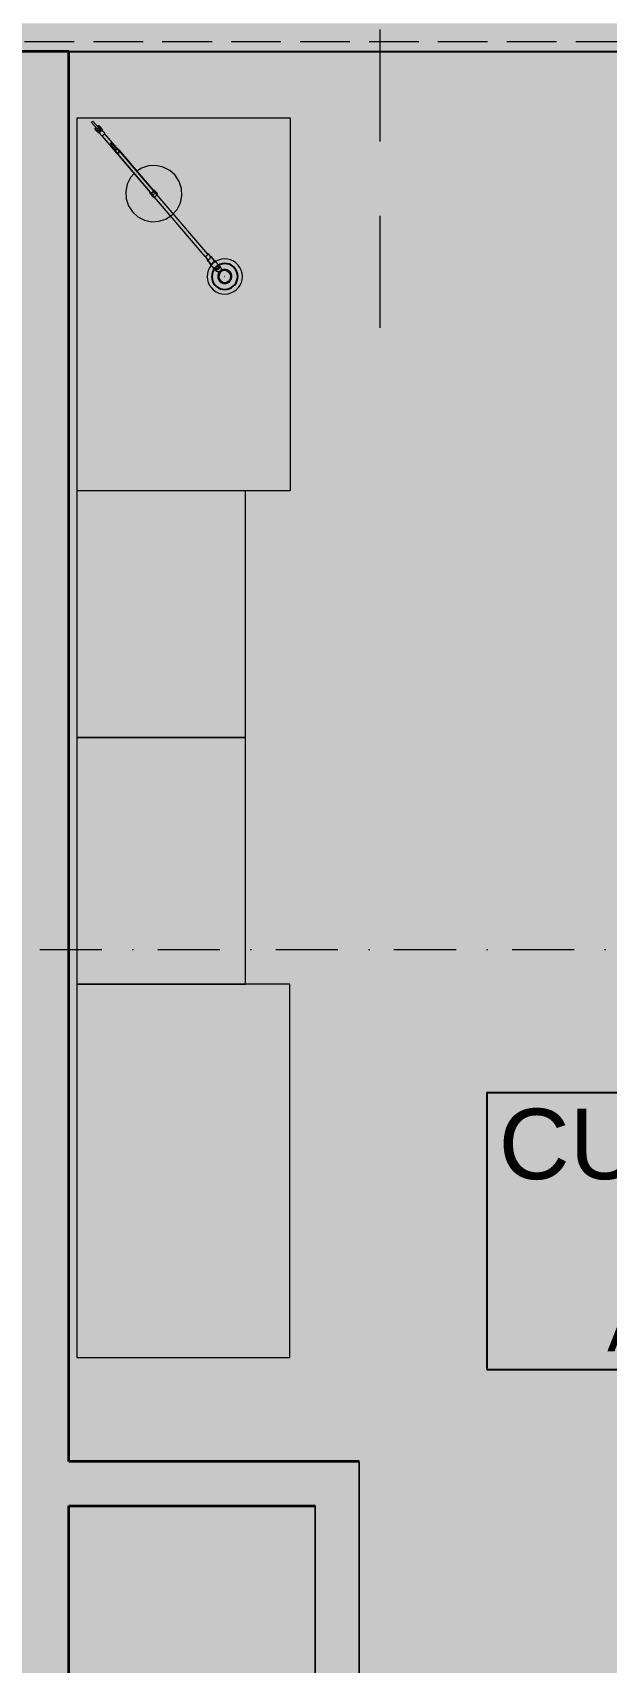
# Model space of a CAD drawing. Header units: millimetres. Extents: x -4040 to 97987, y -17467 to 39515.
# Drawn here: x 4021 to 5650, y 10527 to 15153 of the extents above; entities that cross this region are included whole.
import ezdxf
from ezdxf.enums import TextEntityAlignment as Align

# ---------------------------------------------------------------- set-up
doc = ezdxf.new("R2010")
doc.units = ezdxf.units.MM
doc.header["$MEASUREMENT"] = 0
for name, pattern in [('Dot & Dashed', [335.138881, 176.388884, -88.194442, 0, -70.555556]), ('Hidden Line', [195.611112, 141.111112, -54.5]), ('Long Dashed', [529.166651, 317.499995, -211.666656])]:
    doc.linetypes.add(name, pattern=pattern)
for name, color, linetype in [('A-Zz_60_50_80-P_MarkerSection', 7, 'Continuous'), ('NewA-Ee_25_10-M_WallsExternal', 7, 'Continuous'), ('NewA-Ee_25_10-M_WallsInternal', 7, 'Continuous'), ('NewA-Ee_30_40-M_Floors', 7, 'Continuous'), ('NewA-Ee_40_20-M_GeneralFFAndEInternalMovable', 7, 'Continuous'), ('NewA-SL-M_SpacesInternal', 7, 'Continuous'), ('NewA-Ss_30_25-M_CeilingAndSoffitSystems', 7, 'Continuous'), ('NewA-Zz_35_40_80-M_GridStructural', 7, 'Continuous'), ('NewA-Zz_50_90_00-M_GrossInternal', 7, 'Continuous'), ('NewA-Zz_60_50_90-P_VoidOpening', 7, 'Continuous')]:
    doc.layers.add(name, color=color, linetype=linetype)
doc.styles.add('GENERATED_STYLE_1', font='')
doc.styles.get('GENERATED_STYLE_1').set_extended_font_data('Arial')

# ---------------------------------------------------------------- blocks, each defined once
blk = doc.blocks.new('Slab_1_2', base_point=(32250, 6550.5))
at = {"layer": 'NewA-Ee_30_40-M_Floors', "linetype": 'Continuous', "lineweight": 13}
blk.add_hatch(color=254, dxfattribs=at).paths.add_polyline_path([(32250, 6550.5), (32250, 12847.7), (34699.7, 12847.7), (34699.7, 15099.7), (150.3, 15099.7), (150.3, 6550.5)])
at = {"layer": 'NewA-Ee_30_40-M_Floors', "color": 6, "linetype": 'Continuous', "lineweight": 13, "flags": 128}
blk.add_lwpolyline([(32250, 6550.5), (150.3, 6550.5), (150.3, 15099.7), (34699.7, 15099.7), (34699.7, 12847.7), (32250, 12847.7)], close=True, dxfattribs=at)
blk = doc.blocks.new('BEDROOM_203_5_2', base_point=(6435.2, 14565))
at = {"layer": 'NewA-SL-M_SpacesInternal', "color": 253, "linetype": 'Continuous', "lineweight": 13}
for p, q in [((4123.6, 15099.7), (4123.6, 11096.4)), ((7951.5, 15099.7), (4123.6, 15099.7)), ((4123.6, 11096.4), (4947.9, 11096.4)), ((4947.9, 11096.4), (4947.9, 8145.4))]:
    blk.add_line(p, q, dxfattribs=at)
at = {"layer": 'NewA-SL-M_SpacesInternal', "color": 5, "lineweight": 70, "style": 'GENERATED_STYLE_1'}
for tag, height, p in [('ROOM_NAME', 200, (6435.2, 14872.8)), ('ROOM_NUMBER', 150, (6435.2, 14570)), ('adj_text', 150, (6435.2, 14334.3))]:
    blk.add_attdef(tag, text='', height=height, dxfattribs=at).set_placement(p, align=Align.TOP_CENTER)
blk = doc.blocks.new('CUPBOARD 1_203B_6_2', base_point=(6252.2, 11790.4))
at = {"layer": 'NewA-SL-M_SpacesInternal', "linetype": 'Continuous'}
for p, q in [((5310.6, 12144), (5310.6, 11829.7)), ((5310.6, 12144), (7193.9, 12144)), ((7193.9, 12144), (7193.9, 11829.7)), ((5310.6, 11829.7), (5310.6, 11594)), ((7193.9, 11829.7), (7193.9, 11594)), ((5310.6, 11594), (5310.6, 11358.3)), ((7193.9, 11594), (7193.9, 11358.3)), ((5310.6, 11358.3), (7193.9, 11358.3))]:
    blk.add_line(p, q, dxfattribs=at)
at = {"layer": 'NewA-SL-M_SpacesInternal', "color": 253, "linetype": 'Continuous', "lineweight": 13}
for p, q in [((4123.6, 10971.4), (4123.6, 9081)), ((4822.9, 10971.4), (4123.6, 10971.4)), ((4822.9, 9081), (4822.9, 10971.4)), ((4123.6, 9081), (4822.9, 9081))]:
    blk.add_line(p, q, dxfattribs=at)
at = {"layer": 'NewA-SL-M_SpacesInternal', "color": 5, "lineweight": 70, "style": 'GENERATED_STYLE_1'}
for tag, height, p in [('ROOM_NAME', 200, (6252.2, 12098.3)), ('ROOM_NUMBER', 150, (6252.2, 11795.4)), ('adj_text', 150, (6252.2, 11559.7))]:
    blk.add_attdef(tag, text='', height=height, dxfattribs=at).set_placement(p, align=Align.TOP_CENTER)
blk = doc.blocks.new('Slab_4_2', base_point=(4123.6, 15099.7))
at = {"layer": 'NewA-Ss_30_25-M_CeilingAndSoffitSystems', "linetype": 'Continuous', "lineweight": 0}
blk.add_hatch(color=255, dxfattribs=at).paths.add_polyline_path([(4123.6, 15099.7), (4123.6, 11096.4), (4947.9, 11096.4), (4947.9, 8145.4), (6176.5, 8145.4), (6176.5, 11096.4), (7951.5, 11096.4), (7951.5, 15099.7)])
at = {"layer": 'NewA-Ss_30_25-M_CeilingAndSoffitSystems', "color": 6, "linetype": 'Continuous', "lineweight": 13, "flags": 128}
blk.add_lwpolyline([(4123.6, 15099.7), (7951.5, 15099.7), (7951.5, 11096.4), (6176.5, 11096.4), (6176.5, 8145.4), (4947.9, 8145.4), (4947.9, 11096.4), (4123.6, 11096.4)], close=True, dxfattribs=at)
blk = doc.blocks.new('Slab_8_2', base_point=(4123.6, 10971.4))
at = {"layer": 'NewA-Ss_30_25-M_CeilingAndSoffitSystems', "linetype": 'Continuous', "lineweight": 0}
blk.add_hatch(color=255, dxfattribs=at).paths.add_polyline_path([(4123.6, 10971.4), (4123.6, 9081), (4822.9, 9081), (4822.9, 10971.4)])
at = {"layer": 'NewA-Ss_30_25-M_CeilingAndSoffitSystems', "color": 6, "linetype": 'Continuous', "lineweight": 13, "flags": 128}
blk.add_lwpolyline([(4123.6, 10971.4), (4822.9, 10971.4), (4822.9, 9081), (4123.6, 9081)], close=True, dxfattribs=at)
blk = doc.blocks.new('Wall_1_2', base_point=(0, 15250))
at = {"layer": 'NewA-Ee_25_10-M_WallsExternal', "linetype": 'Continuous', "lineweight": 13}
for points in [[(6127, 15179.6), (70.4, 15179.6), (133.9, 15116.1), (6127, 15116.1)], [(6127, 15116.1), (133.9, 15116.1), (150.3, 15099.7), (6127, 15099.7)]]:
    blk.add_hatch(color=6, dxfattribs=at).paths.add_polyline_path(points)
at = {"layer": 'NewA-Ee_25_10-M_WallsExternal', "linetype": 'Continuous', "flags": 128}
blk.add_lwpolyline([(150.3, 15099.7), (6127, 15099.7)], dxfattribs=at)
blk = doc.blocks.new('Wall_5_2', base_point=(3973.6, 15099.7))
at = {"layer": 'NewA-Ee_25_10-M_WallsInternal', "linetype": 'Continuous', "lineweight": 13}
blk.add_hatch(color=6, dxfattribs=at).paths.add_polyline_path([(3973.6, 15099.7), (3973.6, 7995.4), (4123.6, 8145.4), (4123.6, 15099.7)])
at = {"layer": 'NewA-Ee_25_10-M_WallsInternal', "color": 92, "linetype": 'Continuous', "lineweight": 35, "flags": 128}
for points in [[(4123.6, 15099.7), (3973.6, 15099.7)], [(4123.6, 11096.4), (4123.6, 15099.7)], [(4123.6, 9081), (4123.6, 10971.4)]]:
    blk.add_lwpolyline(points, dxfattribs=at)
blk = doc.blocks.new('Wall_7_2', base_point=(4947.9, 11096.4))
at = {"layer": 'NewA-Ee_25_10-M_WallsInternal', "linetype": 'Continuous', "lineweight": 13}
blk.add_hatch(color=6, dxfattribs=at).paths.add_polyline_path([(4947.9, 11096.4), (4123.6, 11096.4), (4123.6, 10971.4), (4822.9, 10971.4)])
at = {"layer": 'NewA-Ee_25_10-M_WallsInternal', "color": 92, "linetype": 'Continuous', "lineweight": 35, "flags": 128}
for points in [[(4947.9, 11096.4), (4123.6, 11096.4)], [(4123.6, 10971.4), (4822.9, 10971.4)]]:
    blk.add_lwpolyline(points, dxfattribs=at)
blk = doc.blocks.new('Morph_7_2')
at = {"layer": 'NewA-Ee_40_20-M_GeneralFFAndEInternalMovable', "linetype": 'Continuous'}
for p, q in [((4242.7, 14838.9), (4242, 14837.8)), ((4242, 14837.8), (4242, 14836.4)), ((4242, 14836.4), (4242.7, 14835.1)), ((4243.9, 14839.4), (4242.7, 14838.9)), ((4242.7, 14835.1), (4243.9, 14834.2)), ((4245.3, 14839.2), (4243.9, 14839.4)), ((4243.9, 14834.2), (4245.3, 14833.9)), ((4246.5, 14838.3), (4245.3, 14839.2)), ((4245.3, 14833.9), (4246.5, 14834.5)), ((4247.2, 14837), (4246.5, 14838.3)), ((4246.5, 14834.5), (4247.2, 14835.6)), ((4247.2, 14835.6), (4247.2, 14837)), ((4256.6, 14818.9), (4256.5, 14816.1)), ((4256.5, 14816.1), (4257.9, 14813.5)), ((4258, 14821.1), (4256.6, 14818.9)), ((4257.9, 14813.5), (4260.2, 14811.8)), ((4260.4, 14822.2), (4258, 14821.1)), ((4260.2, 14811.8), (4263, 14811.4)), ((4263.1, 14821.8), (4260.4, 14822.2)), ((4263, 14811.4), (4265.4, 14812.5)), ((4265.5, 14820), (4263.1, 14821.8)), ((4265.4, 14812.5), (4266.8, 14814.7)), ((4266.8, 14817.4), (4265.5, 14820)), ((4266.8, 14814.7), (4266.8, 14817.4)), ((4549.5, 14466.8), (4548.8, 14457.5)), ((4548.8, 14457.5), (4552.8, 14449.1)), ((4554.8, 14474.5), (4549.5, 14466.8)), ((4552.8, 14449.1), (4560.5, 14443.8)), ((4563.2, 14478.6), (4554.8, 14474.5)), ((4560.5, 14443.8), (4569.8, 14443.1)), ((4572.5, 14477.8), (4563.2, 14478.6)), ((4569.8, 14443.1), (4578.3, 14447.1)), ((4580.2, 14472.6), (4572.5, 14477.8)), ((4578.3, 14447.1), (4583.5, 14454.8)), ((4584.3, 14464.1), (4580.2, 14472.6)), ((4583.5, 14454.8), (4584.3, 14464.1))]:
    blk.add_line(p, q, dxfattribs=at)
at = {"layer": 'NewA-Ee_40_20-M_GeneralFFAndEInternalMovable', "color": 6, "linetype": 'Continuous', "lineweight": 13, "flags": 128}
for points in [[(4188.4, 14898.5), (4192.2, 14901.8)], [(4188.5, 14898.3), (4188.4, 14898.5)], [(4204, 14880.2), (4188.5, 14898.3)], [(4192.3, 14901.6), (4192.2, 14901.8)], [(4207.8, 14883.5), (4192.3, 14901.6)], [(4197.9, 14879.8), (4198.6, 14880.4)], [(4198.6, 14878.9), (4197.9, 14879.8)], [(4198, 14881.2), (4201, 14883.8)], [(4198.8, 14880.2), (4198, 14881.2)], [(4200.6, 14876.6), (4198.6, 14878.9)], [(4201, 14877.6), (4198.8, 14880.2)], [(4203.2, 14873.6), (4200.6, 14876.6)], [(4203.9, 14874.2), (4201, 14877.6)], [(4205.8, 14870.5), (4203.2, 14873.6)], [(4206.9, 14870.8), (4203.9, 14874.2)], [(4204, 14880.2), (4207.8, 14883.5)], [(4207, 14876.8), (4204, 14880.2)], [(4204.8, 14887), (4207.8, 14889.6)], [(4207.6, 14868.4), (4205.8, 14870.5)], [(4209, 14868.3), (4206.9, 14870.8)], [(4209.9, 14873.4), (4207, 14876.8)], [(4208.3, 14867.6), (4207.6, 14868.4)], [(4208.7, 14888.6), (4207.8, 14889.6)], [(4210.8, 14880), (4207.8, 14883.5)], [(4208.3, 14867.6), (4209, 14868.3)], [(4208.5, 14888.9), (4209.2, 14889.5)], [(4210.9, 14886.1), (4208.7, 14888.6)], [(4209.7, 14867.5), (4209, 14868.3)], [(4210, 14888.6), (4209.2, 14889.5)], [(4209.7, 14873.7), (4213.5, 14876.9)], [(4209.7, 14867.5), (4210.8, 14868.4)], [(4212, 14871), (4209.9, 14873.4)], [(4212, 14886.4), (4210, 14888.6)], [(4210.4, 14872.9), (4211.9, 14874.9)], [(4217.3, 14860.1), (4210.4, 14868.2)], [(4212.2, 14874.6), (4210.6, 14872.5)], [(4213.7, 14876.6), (4210.8, 14880)], [(4211, 14868.7), (4210.8, 14868.6)], [(4213.8, 14882.6), (4210.9, 14886.1)], [(4212.1, 14870.4), (4211, 14868.7)], [(4211.1, 14872), (4212.6, 14874.1)], [(4211.9, 14874.9), (4214.1, 14876.1)], [(4214.6, 14883.3), (4212, 14886.4)], [(4213.6, 14872), (4212, 14871)], [(4212.3, 14870.6), (4212, 14871)], [(4214, 14872.4), (4212.1, 14870.4)], [(4214.4, 14875.8), (4212.2, 14874.6)], [(4212.6, 14874.1), (4214.9, 14875.3)], [(4215.8, 14874.2), (4213.7, 14876.6)], [(4216.7, 14879.3), (4213.8, 14882.6)], [(4216.3, 14874), (4214, 14872.4)], [(4215.8, 14874.2), (4214.5, 14872.8)], [(4217.2, 14880.3), (4214.6, 14883.3)], [(4216.1, 14873.8), (4215.8, 14874.2)], [(4218.2, 14874.9), (4216.3, 14874)], [(4218.8, 14876.8), (4216.7, 14879.3)], [(4219, 14878.1), (4217.2, 14880.3)], [(4218.2, 14860.2), (4217.3, 14860.1)], [(4511.1, 14517.9), (4218, 14860.1)], [(4218.3, 14875.1), (4218.2, 14874.9)], [(4220, 14861.2), (4218.2, 14860.2)], [(4218.5, 14875), (4219.5, 14876)], [(4219.5, 14876), (4218.8, 14876.8)], [(4225.7, 14867.3), (4218.8, 14875.3)], [(4218.9, 14876.7), (4219.7, 14877.4)], [(4219.7, 14877.4), (4219, 14878.1)], [(4222.2, 14862.9), (4220, 14861.2)], [(4224.2, 14864.8), (4222.2, 14862.9)], [(4225.5, 14866.4), (4224.2, 14864.8)], [(4225.7, 14867.3), (4225.5, 14866.4)], [(4518.7, 14524.4), (4225.5, 14866.7)], [(4242.7, 14835.1), (4256.6, 14818.9)], [(4246.5, 14838.3), (4260.4, 14822.2)], [(4257.9, 14813.5), (4355, 14700.2)], [(4265.5, 14820), (4362.6, 14706.7)], [(4309.6, 14753.2), (4299, 14741.4), (4289.6, 14722.7), (4285.2, 14702.3), (4286.4, 14681.5), (4292.8, 14661.6), (4304.2, 14644.1), (4319.8, 14630.1), (4338.4, 14620.7), (4358.8, 14616.4), (4379.7, 14617.5), (4399.5, 14624), (4417, 14635.4), (4431, 14650.9), (4440.5, 14669.5), (4444.8, 14690), (4443.6, 14710.8), (4437.2, 14730.7), (4425.8, 14748.2), (4410.2, 14762.1), (4391.6, 14771.6), (4371.2, 14775.9), (4350.3, 14774.8), (4330.5, 14768.3), (4317.2, 14759.7)], [(4353.9, 14701.4), (4354.6, 14699.9)], [(4354.1, 14697.3), (4354.9, 14698)], [(4354.8, 14696.5), (4354.1, 14697.3)], [(4354.2, 14698.7), (4355, 14699.4)], [(4355, 14697.8), (4354.2, 14698.7)], [(4354.6, 14699.9), (4358, 14695.8)], [(4354.6, 14699.9), (4356.7, 14698.5)], [(4356.7, 14694.3), (4354.8, 14696.5)], [(4355, 14700.2), (4356.9, 14699)], [(4357.1, 14695.3), (4355, 14697.8)], [(4356.7, 14698.5), (4359.4, 14698.5)], [(4359.3, 14691.3), (4356.7, 14694.3)], [(4356.9, 14699), (4359.3, 14698.9)], [(4360.1, 14691.9), (4357.1, 14695.3)], [(4358, 14695.8), (4360.3, 14694.3)], [(4359.3, 14698.9), (4361.6, 14700.1)], [(4361.9, 14688.2), (4359.3, 14691.3)], [(4359.4, 14698.5), (4361.9, 14699.8)], [(4363, 14688.5), (4360.1, 14691.9)], [(4360.3, 14694.3), (4362.2, 14694.1)], [(4362.9, 14707), (4361.5, 14707.9)], [(4361.6, 14700.1), (4363.1, 14702.2)], [(4361.9, 14699.8), (4363.6, 14702.1)], [(4363.8, 14686), (4361.9, 14688.2)], [(4363.5, 14704.6), (4362.6, 14706.7)], [(4362.8, 14694), (4363.2, 14694)], [(4362.9, 14707), (4366.4, 14703)], [(4363.9, 14704.7), (4362.9, 14707)], [(4365.1, 14686), (4363, 14688.5)], [(4363.1, 14702.2), (4363.5, 14704.6)], [(4363.2, 14694), (4365.9, 14695.1)], [(4363.3, 14706.6), (4364.1, 14707.2)], [(4363.6, 14702.1), (4363.9, 14704.7)], [(4364.5, 14685.2), (4363.8, 14686)], [(4364.9, 14706.3), (4364.1, 14707.2)], [(4364.5, 14685.2), (4365.3, 14685.8)], [(4364.7, 14706.4), (4365.5, 14707.1)], [(4367, 14703.8), (4364.9, 14706.3)], [(4365.9, 14685.1), (4365.1, 14686)], [(4366.2, 14706.3), (4365.5, 14707.1)], [(4365.9, 14695.1), (4367.4, 14697.5)], [(4365.9, 14685.1), (4375.8, 14693.5)], [(4368.1, 14704.1), (4366.2, 14706.3)], [(4367.5, 14700.5), (4366.4, 14703)], [(4369.9, 14700.4), (4367, 14703.8)], [(4367.4, 14697.5), (4367.4, 14698)], [(4367.5, 14698.6), (4367.5, 14700.5)], [(4370.7, 14701), (4368.1, 14704.1)], [(4372.9, 14697), (4369.9, 14700.4)], [(4373.3, 14698), (4370.7, 14701)], [(4375, 14694.5), (4372.9, 14697)], [(4375.2, 14695.8), (4373.3, 14698)], [(4375.8, 14693.5), (4375, 14694.5)], [(4375.1, 14694.3), (4375.9, 14694.9)], [(4375.9, 14694.9), (4375.2, 14695.8)], [(4510.8, 14518.2), (4510.7, 14517.6)], [(4510.7, 14517.6), (4517.7, 14509.4)], [(4510.7, 14517.6), (4511.6, 14517.6)], [(4511.9, 14518), (4511.1, 14517.9)], [(4511.6, 14517.6), (4513.4, 14518.7)], [(4513.5, 14518.9), (4511.9, 14518)], [(4513.4, 14518.7), (4515.6, 14520.3)], [(4515.5, 14520.4), (4513.5, 14518.9)], [(4517.3, 14522.1), (4515.5, 14520.4)], [(4515.6, 14520.3), (4517.6, 14522.2)], [(4516.7, 14507.5), (4517.5, 14508.1)], [(4517.4, 14506.7), (4516.7, 14507.5)], [(4516.8, 14508.9), (4517.6, 14509.5)], [(4517.6, 14508), (4516.8, 14508.9)], [(4518.5, 14523.6), (4517.3, 14522.1)], [(4519.3, 14504.4), (4517.4, 14506.7)], [(4517.6, 14522.2), (4518.8, 14523.8)], [(4519.8, 14505.5), (4517.6, 14508)], [(4517.7, 14509.4), (4518.9, 14509.1)], [(4519.1, 14524.7), (4518.4, 14524.7)], [(4518.7, 14524.4), (4518.5, 14523.6)], [(4518.8, 14523.8), (4519.1, 14524.7)], [(4518.9, 14509.1), (4519, 14509.2), (4521.3, 14509.5)], [(4519.1, 14524.7), (4526.1, 14516.5)], [(4521.9, 14501.4), (4519.3, 14504.4)], [(4522.7, 14502), (4519.8, 14505.5)], [(4521.3, 14509.5), (4523.8, 14510.7)], [(4524.5, 14498.4), (4521.9, 14501.4)], [(4525.6, 14498.6), (4522.7, 14502)], [(4523.8, 14510.7), (4525.5, 14513)], [(4526.4, 14496.1), (4524.5, 14498.4)], [(4526, 14495.8), (4525.4, 14497.3)], [(4525.5, 14513), (4526.1, 14515.2), (4526.1, 14515.3)], [(4527.8, 14496.1), (4525.6, 14498.6)], [(4526, 14516.7), (4526.7, 14517.3)], [(4536.5, 14483.6), (4526, 14495.8)], [(4527, 14495.5), (4526, 14495.8)], [(4526.1, 14515.3), (4526.1, 14516.5)], [(4527.1, 14495.3), (4526.4, 14496.1)], [(4527.5, 14516.4), (4526.7, 14517.3)], [(4527.1, 14495.3), (4527.9, 14496)], [(4528.1, 14495.1), (4527.2, 14495.4)], [(4527.4, 14516.6), (4528.1, 14517.2)], [(4529.6, 14513.9), (4527.5, 14516.4)], [(4528.5, 14495.2), (4527.8, 14496.1)], [(4528.8, 14516.4), (4528.1, 14517.2)], [(4528.4, 14495.4), (4528.1, 14495.1)], [(4528.5, 14495.2), (4529.6, 14496.1)], [(4530.7, 14514.2), (4528.8, 14516.4)], [(4532.6, 14510.5), (4529.6, 14513.9)], [(4530.4, 14496.9), (4529.8, 14496.5)], [(4533, 14500), (4530.4, 14496.9)], [(4533.3, 14511.1), (4530.7, 14514.2)], [(4535.5, 14507.1), (4532.6, 14510.5)], [(4536.4, 14502.1), (4533, 14500)], [(4535.9, 14508.1), (4533.3, 14511.1)], [(4537.6, 14504.6), (4535.5, 14507.1)], [(4537.8, 14505.9), (4535.9, 14508.1)], [(4537, 14502.7), (4536.4, 14502.1)], [(4539, 14482.4), (4536.5, 14483.6)], [(4536.8, 14507.1), (4538.2, 14506.2)], [(4539.2, 14480.9), (4537.1, 14483.3)], [(4537.4, 14502.8), (4538.4, 14503.7)], [(4538.4, 14503.7), (4537.6, 14504.6)], [(4538.5, 14505.1), (4537.8, 14505.9)], [(4537.8, 14504.4), (4538.5, 14505.1)], [(4548.7, 14494), (4538.2, 14506.2)], [(4538.2, 14506.2), (4538.4, 14505.3)], [(4538.6, 14504.1), (4538.3, 14503.8)], [(4538.4, 14505), (4538.6, 14504.1)], [(4542.4, 14482.8), (4539, 14482.4)], [(4545.9, 14484.9), (4542.4, 14482.8)], [(4548.3, 14482.1), (4544.9, 14480.1)], [(4548.4, 14482), (4544.9, 14479.9)], [(4548.5, 14488), (4545.9, 14484.9)], [(4550.8, 14485.1), (4548.3, 14482.1)], [(4551, 14485.1), (4548.4, 14482)], [(4549.5, 14491.4), (4548.5, 14488)], [(4548.7, 14494), (4549.5, 14491.4)], [(4551, 14490.9), (4548.9, 14493.4)], [(4550.6, 14491.4), (4551.1, 14491.1)], [(4551.8, 14488.4), (4550.8, 14485.1)], [(4551, 14490.9), (4551.8, 14488.4)], [(4552, 14488.5), (4551, 14485.1)], [(4556.1, 14485.3), (4551.1, 14491.1)], [(4551.1, 14491.1), (4552, 14488.5)], [(4557, 14482.6), (4556, 14479.3)], [(4556.1, 14485.3), (4557, 14482.6)], [(4539, 14480.7), (4538.8, 14481.3)], [(4544, 14474.9), (4539, 14480.7)], [(4541.5, 14479.4), (4539, 14480.7)], [(4541.6, 14479.6), (4539.2, 14480.9)], [(4544.9, 14479.9), (4541.5, 14479.4)], [(4544.9, 14480.1), (4541.6, 14479.6)], [(4546.5, 14473.6), (4544, 14474.9)], [(4549.9, 14474.1), (4546.5, 14473.6)], [(4553.4, 14476.2), (4549.9, 14474.1)], [(4556, 14479.3), (4553.4, 14476.2)], [(4566.3, 14461.1), (4566.2, 14461)], [(4566.2, 14461), (4566.2, 14460.8)], [(4566.2, 14460.8), (4566.3, 14460.6)], [(4566.5, 14461.2), (4566.3, 14461.1)], [(4566.3, 14460.6), (4566.4, 14460.5)], [(4566.4, 14460.5), (4566.6, 14460.5)], [(4566.7, 14461.2), (4566.5, 14461.2)], [(4566.6, 14460.5), (4566.8, 14460.6)], [(4566.8, 14461.1), (4566.7, 14461.2)], [(4566.9, 14460.9), (4566.8, 14461.1)], [(4566.8, 14460.6), (4566.9, 14460.7)], [(4566.9, 14460.7), (4566.9, 14460.9)]]:
    blk.add_lwpolyline(points, dxfattribs=at)
for points in [[(4519.7, 14443.3), (4523.5, 14435.4), (4528.6, 14428.3), (4534.8, 14422.2), (4542, 14417.3), (4549.9, 14413.7), (4558.4, 14411.5), (4567, 14410.8), (4575.7, 14411.7), (4584.1, 14414), (4592, 14417.8), (4599.1, 14422.9), (4605.2, 14429.1), (4610.1, 14436.3), (4613.7, 14444.2), (4615.9, 14452.7), (4616.5, 14461.3), (4615.7, 14470), (4613.3, 14478.4), (4609.6, 14486.3), (4604.5, 14493.4), (4598.3, 14499.5), (4591.1, 14504.4), (4583.2, 14508), (4574.7, 14510.2), (4566, 14510.8), (4557.4, 14510), (4549, 14507.6), (4541.1, 14503.9), (4534, 14498.8), (4527.9, 14492.6), (4523, 14485.4), (4519.4, 14477.5), (4517.2, 14469), (4516.5, 14460.3), (4517.4, 14451.7)], [(4551.3, 14447.8), (4553.8, 14445.4), (4556.7, 14443.4), (4559.9, 14442), (4563.3, 14441.1), (4566.7, 14440.8), (4570.2, 14441.2), (4573.6, 14442.1), (4576.7, 14443.6), (4579.5, 14445.6), (4582, 14448.1), (4584, 14451), (4585.4, 14454.2), (4586.3, 14457.6), (4586.5, 14461), (4586.2, 14464.5), (4585.3, 14467.9), (4583.8, 14471), (4581.7, 14473.9), (4579.2, 14476.3), (4576.4, 14478.3), (4573.2, 14479.7), (4569.8, 14480.6), (4566.3, 14480.8), (4562.9, 14480.5), (4559.5, 14479.6), (4556.4, 14478.1), (4553.5, 14476), (4551.1, 14473.5), (4549.1, 14470.7), (4547.7, 14467.5), (4546.8, 14464.1), (4546.5, 14460.6), (4546.9, 14457.2), (4547.8, 14453.8), (4549.3, 14450.7)]]:
    blk.add_lwpolyline(points, close=True, dxfattribs=at)
at = {"layer": 'NewA-Ee_40_20-M_GeneralFFAndEInternalMovable', "linetype": 'Continuous', "flags": 128}
blk.add_lwpolyline([(4529.8, 14460.5), (4530.4, 14454.1), (4532.1, 14447.9), (4534.9, 14442.1), (4538.6, 14436.9), (4543.2, 14432.4), (4548.5, 14428.8), (4554.3, 14426.2), (4560.5, 14424.6), (4566.9, 14424.1), (4573.3, 14424.7), (4579.5, 14426.4), (4585.3, 14429.2), (4590.5, 14432.9), (4595, 14437.5), (4598.6, 14442.8), (4601.2, 14448.6), (4602.8, 14454.8), (4603.3, 14461.2), (4602.7, 14467.6), (4601, 14473.8), (4598.2, 14479.6), (4594.5, 14484.8), (4589.9, 14489.3), (4584.6, 14492.9), (4578.8, 14495.5), (4572.6, 14497.1), (4566.2, 14497.6), (4559.8, 14497), (4553.6, 14495.3), (4547.8, 14492.5), (4542.6, 14488.8), (4538.1, 14484.2), (4534.5, 14478.9), (4531.8, 14473.1), (4530.3, 14466.9)], close=True, dxfattribs=at)
blk = doc.blocks.new('Standard grid marker_2')
at = {"layer": 'NewA-Zz_35_40_80-M_GridStructural', "color": 6, "linetype": 'Dot & Dashed', "lineweight": 13}
blk.add_line((1000, 0), (40175.6, 0), dxfattribs=at)
at = {"layer": 'NewA-Zz_35_40_80-M_GridStructural', "style": 'GENERATED_STYLE_1'}
blk.add_attdef('AC_MarkerText_1', text='', height=250, dxfattribs=at).set_placement((41425.6, 12.2), align=Align.MIDDLE_CENTER)
blk = doc.blocks.new('Office Desk Rect 19')
at = {"layer": 'NewA-Ee_40_20-M_GeneralFFAndEInternalMovable', "color": 1, "linetype": 'Continuous', "lineweight": 18}
for p, q in [((1058.8625, 604.8375), (0, 604.8375)), ((0, 604.8375), (0, 0)), ((1058.8625, 0), (1058.8625, 604.8375)), ((0, 0), (1058.8625, 0))]:
    blk.add_line(p, q, dxfattribs=at)
blk = doc.blocks.new('Wardrobe 19')
at = {"layer": 'NewA-Ee_40_20-M_GeneralFFAndEInternalMovable', "color": 1, "linetype": 'Continuous', "lineweight": 18}
for p, q in [((1059.4, 604.8), (0, 604.8)), ((0, 604.8), (0, 0)), ((1059.4, 0), (1059.4, 604.8)), ((0, 0), (1059.4, 0))]:
    blk.add_line(p, q, dxfattribs=at)
blk = doc.blocks.new('Credenza 19')
at = {"layer": 'NewA-Ee_40_20-M_GeneralFFAndEInternalMovable', "color": 1, "linetype": 'Continuous', "lineweight": 18}
for p, q in [((700, 478.4), (0, 478.4)), ((0, 478.4), (0, 0)), ((700, 0), (700, 478.4)), ((0, 0), (700, 0))]:
    blk.add_line(p, q, dxfattribs=at)
blk = doc.blocks.new('Cutting Plane_2_2', base_point=(5008, -2269))
at = {"layer": 'A-Zz_60_50_80-P_MarkerSection', "color": 6, "linetype": 'Long Dashed', "lineweight": 13}
blk.add_line((5008, 14315.3), (5008, 18515.3), dxfattribs=at)
blk = doc.blocks.new('Beam_3_2', base_point=(34850, 6426.7))
at = {"layer": 'NewA-Zz_60_50_90-P_VoidOpening', "color": 6, "linetype": 'Hidden Line', "lineweight": 13}
blk.add_line((34850, 15126.7), (0, 15126.7), dxfattribs=at)

msp = doc.modelspace()

# ---------------------------------------------------------------- hatches: boundary and pattern name
at = {"layer": 'NewA-Zz_50_90_00-M_GrossInternal', "linetype": 'Continuous', "lineweight": 140}
msp.add_hatch(color=1, dxfattribs=at).paths.add_polyline_path([(150.3, 15099.7), (34699.7, 15099.7), (34699.7, 6700.3), (5499.7, 6700.3), (5499.7, 2150.3), (2050.3, 2150.3), (2050.3, 6700.3), (150.3, 6700.3)])

# ---------------------------------------------------------------- linework, layer by layer
at = {"layer": 'NewA-Zz_50_90_00-M_GrossInternal', "linetype": 'Continuous', "flags": 128}
msp.add_lwpolyline([(150.3, 15099.7), (34699.7, 15099.7), (34699.7, 6700.3), (5499.7, 6700.3), (5499.7, 2150.3), (2050.3, 2150.3), (2050.3, 6700.3), (150.3, 6700.3)], close=True, dxfattribs=at)

# ---------------------------------------------------------------- block references
at = {"layer": 'A-Zz_60_50_80-P_MarkerSection', "color": 6, "lineweight": 13}
msp.add_blockref('Cutting Plane_2_2', (5008, -2269), dxfattribs=at)
at = {"layer": 'NewA-Ee_25_10-M_WallsExternal', "color": 92, "lineweight": 35}
msp.add_blockref('Wall_1_2', (0, 15250), dxfattribs=at)
at = {"layer": 'NewA-Ee_25_10-M_WallsInternal', "color": 92, "lineweight": 35}
for name, p in [('Wall_5_2', (3973.6, 15099.7)), ('Wall_7_2', (4947.9, 11096.4))]:
    msp.add_blockref(name, p, dxfattribs=at)
at = {"layer": 'NewA-Ee_30_40-M_Floors', "color": 6, "linetype": 'Continuous', "lineweight": 13}
msp.add_blockref('Slab_1_2', (32250, 6550.5), dxfattribs=at)
at = {"layer": 'NewA-Ee_40_20-M_GeneralFFAndEInternalMovable', "color": 6, "linetype": 'Continuous', "lineweight": 13, "xscale": -1, "zscale": 1000, "rotation": 90}
msp.add_blockref('Office Desk Rect 19', (4751.9, 14910.8), dxfattribs=at)
at = {"layer": 'NewA-Ee_40_20-M_GeneralFFAndEInternalMovable', "linetype": 'Continuous', "lineweight": 0}
msp.add_blockref('Morph_7_2', (0, 0), dxfattribs=at)
at = {"layer": 'NewA-Ee_40_20-M_GeneralFFAndEInternalMovable', "color": 6, "linetype": 'Continuous', "lineweight": 13, "zscale": 1000, "rotation": 90}
for name, p in [('Credenza 19', (4625.4, 13151.9)), ('Credenza 19', (4625.4, 12451.9)), ('Wardrobe 19', (4751.4, 11392.5))]:
    msp.add_blockref(name, p, dxfattribs=at)
at = {"layer": 'NewA-SL-M_SpacesInternal', "linetype": 'Continuous'}
msp.add_blockref('BEDROOM_203_5_2', (6435.2, 14565), dxfattribs=at)
msp.add_blockref('CUPBOARD 1_203B_6_2', (6252.2, 11790.4), dxfattribs=at).add_auto_attribs({'ROOM_NAME': 'CUPBOARD 1', 'ROOM_NUMBER': '203B', 'adj_text': 'Area: 1.3 m2'})
at = {"layer": 'NewA-Ss_30_25-M_CeilingAndSoffitSystems', "color": 6, "linetype": 'Continuous', "lineweight": 13}
for name, p in [('Slab_4_2', (4123.6, 15099.7)), ('Slab_8_2', (4123.6, 10971.4))]:
    msp.add_blockref(name, p, dxfattribs=at)
at = {"layer": 'NewA-Zz_35_40_80-M_GridStructural', "color": 1, "linetype": 'Continuous', "lineweight": 18, "zscale": 1000}
msp.add_blockref('Standard grid marker_2', (-1652.3, 12550), dxfattribs=at)
at = {"layer": 'NewA-Zz_60_50_90-P_VoidOpening', "color": 6, "lineweight": 13}
msp.add_blockref('Beam_3_2', (34850, 6426.7), dxfattribs=at)

doc.saveas('drawing.dxf')
